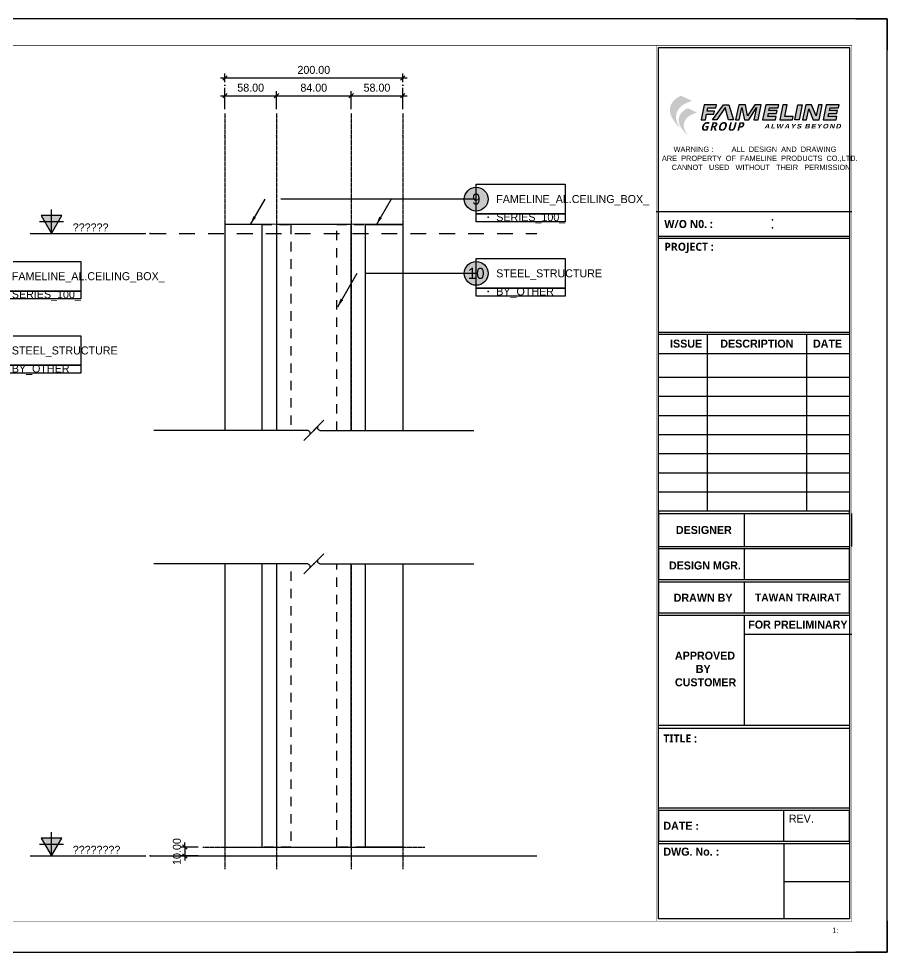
# Model space of a CAD drawing. Header units: millimetres. Extents: x -244126 to 368105, y -173968 to 259060.
# Drawn here: x 31246 to 32223, y 26966 to 28016 of the extents above; entities that cross this region are included whole.
import ezdxf
from ezdxf.enums import TextEntityAlignment as Align

# ---------------------------------------------------------------- set-up
doc = ezdxf.new("R2010")
doc.units = ezdxf.units.MM
doc.header["$MEASUREMENT"] = 0
for name, pattern in [('ACAD_ISO04W100', [30, 24, -3, 0, -3]), ('BORDER2', [22.225, 6.35, -3.175, 6.35, -3.175, 0, -3.175]), ('CENTER', [2, 1.25, -0.25, 0.25, -0.25]), ('HIDDEN', [9.525, 6.35, -3.175]), ('TA_HL_003.00000', [19.5, 10.65, -8.85]), ('TA_HL_005.00000', [32.5, 17.75, -14.75]), ('TA_HL_007.00000', [45.5, 24.85, -20.65])]:
    doc.linetypes.add(name, pattern=pattern)
for name, color, linetype in [('000 - D I M', 6, 'Continuous'), ('000 - GRID', 8, 'CENTER'), ('000 - H A T C H', 8, 'Continuous'), ('000 - H I D D E N', 7, 'Continuous'), ('000 - L I N E 0.1', 1, 'Continuous'), ('000 - SYMBOL CON', 1, 'Continuous'), ('000 - T E X T', 4, 'Continuous'), ('000 - TITLEBLOCK', 4, 'Continuous'), ('000 - WIPEOUT', 250, 'Continuous'), ('002 - STRUCTURAL STEEL', 4, 'Continuous')]:
    doc.layers.add(name, color=color, linetype=linetype)
doc.styles.add('BROWALLIA', font='BrowalliaUPC.ttf')
doc.styles.add('Cetury Gothic', font='GOTHIC.TTF')
doc.styles.add('CORDIA', font='cordia.shx')
doc.styles.add('MtXpl_Century_Gothic', font='GOTHICB.TTF')
doc.styles.add('TA', font='Cordia New.ttf', dxfattribs={"height": 4.5})
doc.dimstyles.new('DIM E-E', dxfattribs={"dimscale": 2, "dimtxt": 0.18, "dimasz": 0.1, "dimexe": 0.1, "dimexo": 0.1, "dimgap": 0.09, "dimtad": 1, "dimtoh": 1, "dimzin": 0, "dimdsep": 46, "dimtxsty": 'CORDIA', "dimblk": 'OBLIQUE', "dimcen": 0.1, "dimdle": 0.1, "dimclrd": 40, "dimclre": 140, "dimclrt": 3, "dimadec": 0, "dimazin": 0, "dimtfac": 1, "dimtix": 1, "dimtmove": 2, "dimatfit": 3, "dimfxl": 1, "dimtolj": 1, "dimtzin": 0, "dimarcsym": 0})

# ---------------------------------------------------------------- blocks, each defined once
blk = doc.blocks.new('A$Cfd196da9')
at = {"color": 0, "linetype": 'ByBlock', "const_width": 0.1}
blk.add_lwpolyline([(-143.5, -98), (96.5, -98), (96.5, 99), (-143.5, 99)], close=True, dxfattribs=at)
blk = doc.blocks.new('A$C5e861bfc')
h = blk.add_hatch(color=3)
h.dxf.hatch_style = 1
h.set_gradient(color1=(51, 51, 51), color2=(132, 132, 132), tint=1, name='INVHEMISPHERICAL')
edge = h.paths.add_edge_path()
edge.add_spline(control_points=[(5.54, -18.72), (5.44, -18.58), (5.23, -18.29), (4.89, -17.68), (4.56, -16.94), (4.44, -16.06), (4.56, -15.27), (4.88, -14.53), (5.5, -13.73), (6.6, -13.02), (7.54, -12.69), (8.06, -12.5)], knot_values=[0, 0, 0, 0, 3.999368, 8.221458, 16.423435, 22.935826, 28.683381, 35.030362, 41.70231, 52.106571, 65.045306, 65.045306, 65.045306, 65.045306], degree=3, periodic=0)
edge.add_line((8.06, -12.5), (5.6, -11.32))
edge.add_spline(control_points=[(5.6, -11.32), (5.32, -11.46), (4.73, -11.74), (3.98, -12.38), (3.4, -13.13), (3.1, -13.98), (3.08, -14.86), (3.32, -15.84), (3.79, -16.71), (4.37, -17.47), (4.91, -18.12), (5.32, -18.51), (5.54, -18.72)], knot_values=[0, 0, 0, 0, 7.114643, 15.455222, 22.761373, 29.246418, 36.248595, 42.954952, 52.716962, 59.173886, 65.493194, 72.469008, 72.469008, 72.469008, 72.469008], degree=3, periodic=0)
edge = h.paths.add_edge_path(flags=16)
edge.add_spline(control_points=[(6.49, -12.96), (6.44, -12.94), (6.24, -12.87), (5.74, -12.84), (4.99, -12.89), (4.16, -13.03), (3.69, -13.32), (3.49, -13.44)], knot_values=[0, 0, 0, 0, 1.056476, 5.025479, 11.599149, 18.811417, 24.352285, 24.352285, 24.352285, 24.352285], degree=3, periodic=0)
edge.add_spline(control_points=[(3.49, -13.44), (3.5, -13.41), (3.52, -13.37), (3.6, -13.21), (3.67, -13.09), (3.86, -12.81), (3.99, -12.66), (4.27, -12.37), (4.44, -12.22), (4.7, -12.02), (4.78, -11.96), (4.97, -11.84), (5.06, -11.79), (5.27, -11.67), (5.38, -11.62), (5.53, -11.54), (5.56, -11.53), (5.6, -11.51)], knot_values=[0.636744, 0.636744, 0.636744, 0.636744, 1.528083, 1.528083, 5.150301, 5.150301, 9.845601, 9.845601, 15.15015, 15.15015, 17.802424, 17.802424, 20.454698, 20.454698, 23.491903, 23.491903, 24.373762, 24.373762, 24.373762, 24.373762], degree=3, periodic=0)
edge.add_line((5.6, -11.51), (7.62, -12.48))
edge.add_spline(control_points=[(7.62, -12.48), (7.51, -12.52), (7.39, -12.56), (7.01, -12.71), (6.75, -12.82), (6.49, -12.96)], knot_values=[3.151221, 3.151221, 3.151221, 3.151221, 5.963358, 5.963358, 12.618488, 12.618488, 12.618488, 12.618488], degree=3, periodic=0)
h = blk.add_hatch(color=253)
h.dxf.hatch_style = 1
edge = h.paths.add_edge_path()
edge.add_spline(control_points=[(5.6, -11.51), (5.56, -11.53), (5.53, -11.54), (5.38, -11.62), (5.27, -11.67), (5.06, -11.79), (4.97, -11.84), (4.78, -11.96), (4.7, -12.02), (4.44, -12.22), (4.27, -12.37), (3.99, -12.66), (3.86, -12.81), (3.67, -13.09), (3.6, -13.21), (3.52, -13.37), (3.5, -13.41), (3.49, -13.44)], knot_values=[0.636744, 0.636744, 0.636744, 0.636744, 1.518603, 1.518603, 4.555808, 4.555808, 7.208082, 7.208082, 9.860357, 9.860357, 15.164905, 15.164905, 19.860205, 19.860205, 23.482423, 23.482423, 24.373762, 24.373762, 24.373762, 24.373762], degree=3, periodic=0)
edge.add_spline(control_points=[(3.49, -13.44), (3.69, -13.32), (4.16, -13.03), (4.99, -12.89), (5.74, -12.84), (6.24, -12.87), (6.44, -12.94), (6.49, -12.96)], knot_values=[0, 0, 0, 0, 5.540868, 12.753135, 19.326806, 23.295809, 24.352285, 24.352285, 24.352285, 24.352285], degree=3, periodic=0)
edge.add_spline(control_points=[(6.49, -12.96), (6.75, -12.82), (7.01, -12.71), (7.39, -12.56), (7.51, -12.52), (7.62, -12.48)], knot_values=[3.151221, 3.151221, 3.151221, 3.151221, 9.806351, 9.806351, 12.618488, 12.618488, 12.618488, 12.618488], degree=3, periodic=0)
edge.add_line((7.62, -12.48), (5.6, -11.51))
edge = h.paths.add_edge_path()
edge.add_spline(control_points=[(7.13, -14.3), (7.11, -14.31), (7.08, -14.32), (6.96, -14.38), (6.86, -14.43), (6.69, -14.52), (6.61, -14.57), (6.47, -14.67), (6.39, -14.72), (6.18, -14.88), (6.05, -15), (5.81, -15.25), (5.71, -15.37), (5.55, -15.59), (5.49, -15.7), (5.42, -15.83), (5.41, -15.86), (5.4, -15.88)], knot_values=[0.636744, 0.636744, 0.636744, 0.636744, 1.518603, 1.518603, 4.555808, 4.555808, 7.208082, 7.208082, 9.860357, 9.860357, 15.164905, 15.164905, 19.860205, 19.860205, 23.482423, 23.482423, 24.373762, 24.373762, 24.373762, 24.373762], degree=3, periodic=0)
edge.add_spline(control_points=[(5.4, -15.88), (5.44, -15.86), (5.49, -15.83), (5.54, -15.8)], knot_values=[0, 0, 0, 0, 1.522018, 1.522018, 1.522018, 1.522018], degree=3, periodic=0)
edge.add_spline(control_points=[(5.54, -15.8), (5.63, -15.75), (5.72, -15.7), (5.82, -15.65)], knot_values=[1.522018, 1.522018, 1.522018, 1.522018, 4.566053, 4.566053, 4.566053, 4.566053], degree=3, periodic=0)
edge.add_spline(control_points=[(5.82, -15.65), (5.85, -15.64), (5.95, -15.59), (6.05, -15.56), (6.12, -15.54)], knot_values=[4.566053, 4.566053, 4.566053, 4.566053, 5.540868, 7.610089, 7.610089, 7.610089, 7.610089], degree=3, periodic=0)
edge.add_spline(control_points=[(6.12, -15.54), (6.22, -15.51), (6.33, -15.49), (6.43, -15.47)], knot_values=[7.610089, 7.610089, 7.610089, 7.610089, 10.654125, 10.654125, 10.654125, 10.654125], degree=3, periodic=0)
edge.add_spline(control_points=[(6.43, -15.47), (6.51, -15.46), (6.67, -15.44), (6.83, -15.43), (6.91, -15.42)], knot_values=[10.654125, 10.654125, 10.654125, 10.654125, 12.753135, 15.220178, 15.220178, 15.220178, 15.220178], degree=3, periodic=0)
edge.add_spline(control_points=[(6.91, -15.42), (7.05, -15.41), (7.21, -15.4), (7.38, -15.41), (7.39, -15.41)], knot_values=[15.220178, 15.220178, 15.220178, 15.220178, 19.326806, 19.786231, 19.786231, 19.786231, 19.786231], degree=3, periodic=0)
edge.add_spline(control_points=[(7.39, -15.41), (7.47, -15.41), (7.55, -15.41), (7.63, -15.43)], knot_values=[19.786231, 19.786231, 19.786231, 19.786231, 22.069258, 22.069258, 22.069258, 22.069258], degree=3, periodic=0)
edge.add_spline(control_points=[(7.63, -15.43), (7.67, -15.43), (7.73, -15.44), (7.78, -15.46), (7.79, -15.46)], knot_values=[22.069258, 22.069258, 22.069258, 22.069258, 23.295809, 23.591276, 23.591276, 23.591276, 23.591276], degree=3, periodic=0)
edge.add_spline(control_points=[(7.79, -15.46), (7.81, -15.47), (7.84, -15.48), (7.86, -15.49)], knot_values=[23.591276, 23.591276, 23.591276, 23.591276, 24.352285, 24.352285, 24.352285, 24.352285], degree=3, periodic=0)
edge.add_spline(control_points=[(7.86, -15.49), (8.08, -15.38), (8.3, -15.29), (8.61, -15.16), (8.7, -15.13), (8.8, -15.1)], knot_values=[3.151221, 3.151221, 3.151221, 3.151221, 9.806351, 9.806351, 12.618488, 12.618488, 12.618488, 12.618488], degree=3, periodic=0)
edge.add_line((8.8, -15.1), (7.13, -14.3))
h = blk.add_hatch(color=3)
h.dxf.hatch_style = 1
h.set_gradient(color1=(51, 51, 51), color2=(132, 132, 132), tint=1, name='INVHEMISPHERICAL')
edge = h.paths.add_edge_path()
edge.add_spline(control_points=[(7.08, -20.22), (7, -20.11), (6.83, -19.87), (6.55, -19.37), (6.28, -18.76), (6.18, -18.04), (6.28, -17.39), (6.55, -16.78), (7.06, -16.12), (7.96, -15.54), (8.73, -15.27), (9.16, -15.11)], knot_values=[0, 0, 0, 0, 3.28902, 6.761203, 13.506384, 18.862075, 23.588778, 28.808439, 34.295348, 42.851654, 53.492273, 53.492273, 53.492273, 53.492273], degree=3, periodic=0)
edge.add_line((9.16, -15.11), (7.13, -14.14))
edge.add_spline(control_points=[(7.13, -14.14), (6.91, -14.25), (6.42, -14.49), (5.8, -15.01), (5.32, -15.63), (5.08, -16.33), (5.06, -17.05), (5.26, -17.86), (5.65, -18.57), (6.13, -19.2), (6.57, -19.74), (6.9, -20.06), (7.08, -20.22)], knot_values=[0, 0, 0, 0, 5.850974, 12.71014, 18.718608, 24.051811, 29.810295, 35.325501, 43.35363, 48.663707, 53.86061, 59.597414, 59.597414, 59.597414, 59.597414], degree=3, periodic=0)
edge = h.paths.add_edge_path(flags=16)
edge.add_spline(control_points=[(6.12, -15.54), (6.05, -15.56), (5.95, -15.59), (5.85, -15.64), (5.82, -15.65)], knot_values=[4.566053, 4.566053, 4.566053, 4.566053, 6.635274, 7.610089, 7.610089, 7.610089, 7.610089], degree=3, periodic=0)
edge.add_spline(control_points=[(5.82, -15.65), (5.72, -15.7), (5.63, -15.75), (5.54, -15.8)], knot_values=[1.522018, 1.522018, 1.522018, 1.522018, 4.566053, 4.566053, 4.566053, 4.566053], degree=3, periodic=0)
edge.add_spline(control_points=[(5.54, -15.8), (5.49, -15.83), (5.44, -15.86), (5.4, -15.88)], knot_values=[0, 0, 0, 0, 1.522018, 1.522018, 1.522018, 1.522018], degree=3, periodic=0)
edge.add_spline(control_points=[(5.4, -15.88), (5.41, -15.86), (5.42, -15.83), (5.49, -15.7), (5.55, -15.59), (5.71, -15.37), (5.81, -15.25), (6.05, -15), (6.18, -14.88), (6.39, -14.72), (6.47, -14.67), (6.61, -14.57), (6.69, -14.52), (6.86, -14.43), (6.96, -14.38), (7.08, -14.32), (7.11, -14.31), (7.13, -14.3)], knot_values=[0.636744, 0.636744, 0.636744, 0.636744, 1.528083, 1.528083, 5.150301, 5.150301, 9.845601, 9.845601, 15.15015, 15.15015, 17.802424, 17.802424, 20.454698, 20.454698, 23.491903, 23.491903, 24.373762, 24.373762, 24.373762, 24.373762], degree=3, periodic=0)
edge.add_line((7.13, -14.3), (8.8, -15.1))
edge.add_spline(control_points=[(8.8, -15.1), (8.7, -15.13), (8.61, -15.16), (8.3, -15.29), (8.08, -15.38), (7.86, -15.49)], knot_values=[3.151221, 3.151221, 3.151221, 3.151221, 5.963358, 5.963358, 12.618488, 12.618488, 12.618488, 12.618488], degree=3, periodic=0)
edge.add_spline(control_points=[(7.86, -15.49), (7.84, -15.48), (7.81, -15.47), (7.79, -15.46)], knot_values=[23.591276, 23.591276, 23.591276, 23.591276, 24.352285, 24.352285, 24.352285, 24.352285], degree=3, periodic=0)
edge.add_spline(control_points=[(7.79, -15.46), (7.78, -15.46), (7.73, -15.44), (7.67, -15.43), (7.63, -15.43)], knot_values=[22.069258, 22.069258, 22.069258, 22.069258, 22.364725, 23.591276, 23.591276, 23.591276, 23.591276], degree=3, periodic=0)
edge.add_spline(control_points=[(7.63, -15.43), (7.55, -15.41), (7.47, -15.41), (7.39, -15.41)], knot_values=[19.786231, 19.786231, 19.786231, 19.786231, 22.069258, 22.069258, 22.069258, 22.069258], degree=3, periodic=0)
edge.add_spline(control_points=[(7.39, -15.41), (7.38, -15.41), (7.21, -15.4), (7.05, -15.41), (6.91, -15.42)], knot_values=[15.220178, 15.220178, 15.220178, 15.220178, 15.679604, 19.786231, 19.786231, 19.786231, 19.786231], degree=3, periodic=0)
edge.add_spline(control_points=[(6.91, -15.42), (6.83, -15.43), (6.67, -15.44), (6.51, -15.46), (6.43, -15.47)], knot_values=[10.654125, 10.654125, 10.654125, 10.654125, 13.121167, 15.220178, 15.220178, 15.220178, 15.220178], degree=3, periodic=0)
edge.add_spline(control_points=[(6.43, -15.47), (6.33, -15.49), (6.22, -15.51), (6.12, -15.54)], knot_values=[7.610089, 7.610089, 7.610089, 7.610089, 10.654125, 10.654125, 10.654125, 10.654125], degree=3, periodic=0)
h = blk.add_hatch(color=3)
h.dxf.hatch_style = 1
h.paths.add_polyline_path([(10.09, -16.74), (11.08, -16.74), (11.34, -15.48), (12.98, -15.48), (13.13, -14.78), (11.49, -14.78), (11.64, -14.07), (13.4, -14.07), (13.56, -13.35), (10.81, -13.35)])
h.paths.add_polyline_path([(12.64, -16.74), (13.64, -16.74), (15.55, -14), (16.27, -16.74), (17.37, -16.74), (16.33, -13.35), (15.17, -13.35)])
h.paths.add_polyline_path([(19.3, -13.97), (19.86, -16.74), (20.86, -16.74), (22.59, -13.98), (22, -16.74), (22.91, -16.74), (23.63, -13.35), (22.16, -13.35), (20.58, -15.88), (20.1, -13.35), (18.59, -13.35), (17.87, -16.74), (18.71, -16.74)])
h.paths.add_polyline_path([(23.95, -16.74), (26.88, -16.74), (27.03, -16.02), (25.1, -16.02), (25.24, -15.36), (27.06, -15.36), (27.2, -14.69), (25.38, -14.69), (25.51, -14.07), (27.45, -14.07), (27.6, -13.35), (24.67, -13.35)])
h.paths.add_polyline_path([(27.79, -16.74), (30.67, -16.74), (30.82, -16.02), (28.91, -16.02), (29.48, -13.35), (28.51, -13.35)])
h.paths.add_polyline_path([(31.18, -16.74), (32.14, -16.74), (32.86, -13.35), (31.9, -13.35)])
h.paths.add_polyline_path([(32.92, -16.74), (33.8, -16.74), (34.32, -14.3), (35.35, -16.74), (36.65, -16.74), (37.37, -13.35), (36.5, -13.35), (35.98, -15.83), (34.93, -13.35), (33.64, -13.35)])
h.paths.add_polyline_path([(37.55, -16.74), (40.48, -16.74), (40.63, -16.02), (38.7, -16.02), (38.84, -15.36), (40.66, -15.36), (40.8, -14.69), (38.98, -14.69), (39.11, -14.07), (41.05, -14.07), (41.2, -13.35), (38.27, -13.35)])
at = {"color": 3, "linetype": 'Continuous'}
for p, q in [((0, -37.38), (44, -37.38)), ((11.47, -65.02), (11.47, -104.74)), ((33.82, -65.02), (33.82, -104.74)), ((0.5, -69.32), (43.5, -69.32)), ((0.5, -105.27), (0.5, -112.72)), ((19.76, -105.27), (19.76, -112.72)), ((44, -112.72), (44, -105.27)), ((0.5, -112.72), (43.5, -112.72)), ((19.76, -113.26), (19.76, -120.17)), ((19.76, -120.71), (19.76, -127.62)), ((19.76, -128.16), (19.76, -153.01)), ((19.76, -132.46), (44, -132.46)), ((28.7, -179.01), (28.7, -172.1)), ((28.7, -179.54), (28.7, -196.46)), ((28.7, -188.07), (43.5, -188.07))]:
    blk.add_line(p, q, dxfattribs=at)
at = {"color": 8, "linetype": 'Continuous'}
for p, q in [((0.5, -74.63), (43.5, -74.63)), ((0.5, -78.93), (43.5, -78.93)), ((0.5, -83.23), (43.5, -83.23)), ((0.5, -87.53), (43.5, -87.53)), ((0.5, -91.83), (43.5, -91.83)), ((0.5, -96.14), (43.5, -96.14)), ((0.5, -100.44), (43.5, -100.44))]:
    blk.add_line(p, q, dxfattribs=at)
at = {"color": 3}
for points in [[(13.56, -13.35), (10.81, -13.35), (10.09, -16.74), (11.08, -16.74), (11.34, -15.48), (12.98, -15.48), (13.13, -14.78), (11.49, -14.78), (11.64, -14.07), (13.4, -14.07), (13.56, -13.35)], [(12.64, -16.74), (15.17, -13.35), (16.33, -13.35), (17.37, -16.74), (16.27, -16.74), (15.55, -14), (13.64, -16.74), (12.64, -16.74)], [(17.87, -16.74), (18.71, -16.74), (19.3, -13.97), (19.86, -16.74), (20.86, -16.74), (22.59, -13.98), (22, -16.74), (22.91, -16.74), (23.63, -13.35), (22.16, -13.35), (20.58, -15.88), (20.1, -13.35), (18.59, -13.35), (17.87, -16.74)], [(29.48, -13.35), (28.51, -13.35), (27.79, -16.74), (30.67, -16.74), (30.82, -16.02), (28.91, -16.02), (29.48, -13.35)], [(31.9, -13.35), (32.86, -13.35), (32.14, -16.74), (31.18, -16.74), (31.9, -13.35)], [(32.92, -16.74), (33.8, -16.74), (34.32, -14.3), (35.35, -16.74), (36.65, -16.74), (37.37, -13.35), (36.5, -13.35), (35.98, -15.83), (34.93, -13.35), (33.64, -13.35), (32.92, -16.74)]]:
    blk.add_lwpolyline(points, dxfattribs=at)
for points in [[(25.51, -14.07), (27.45, -14.07), (27.6, -13.35), (24.67, -13.35), (23.95, -16.74), (26.88, -16.74), (27.03, -16.02), (25.1, -16.02), (25.24, -15.36), (27.06, -15.36), (27.2, -14.69), (25.38, -14.69)], [(39.11, -14.07), (41.05, -14.07), (41.2, -13.35), (38.27, -13.35), (37.55, -16.74), (40.48, -16.74), (40.63, -16.02), (38.7, -16.02), (38.84, -15.36), (40.66, -15.36), (40.8, -14.69), (38.98, -14.69)]]:
    blk.add_lwpolyline(points, close=True, dxfattribs=at)
at = {"color": 3, "linetype": 'Continuous'}
for points in [[(0.5, -42.94), (43.5, -42.94), (43.5, -43.48), (0.5, -43.48)], [(0.5, -64.48), (43.5, -64.48), (43.5, -65.02), (0.5, -65.02)], [(0.5, -105.27), (43.5, -105.27), (43.5, -104.74), (0.5, -104.74)], [(0.5, -120.17), (43.5, -120.17), (43.5, -113.26), (0.5, -113.26)], [(0.5, -127.62), (43.5, -127.62), (43.5, -120.71), (0.5, -120.71)], [(0.5, -128.16), (43.5, -128.16), (43.5, -153.01), (0.5, -153.01)], [(0.5, -153.55), (43.5, -153.55), (43.5, -171.56), (0.5, -171.56)], [(0.5, -179.01), (43.5, -179.01), (43.5, -172.1), (0.5, -172.1)], [(0.5, -179.54), (43.5, -179.54), (43.5, -196.5), (0.5, -196.5)]]:
    blk.add_lwpolyline(points, close=True, dxfattribs=at)
at = {"layer": '000 - T E X T', "color": 3, "const_width": 0.1}
blk.add_lwpolyline([(0, -197), (44, -197), (44, 0), (0, 0)], close=True, dxfattribs=at)
at = {"color": 4, "style": 'Cetury Gothic'}
for s, p in [(' WARNING :         ALL  DESIGN  AND  DRAWING', (3.45, -23.97)), ('ARE  PROPERTY  OF  FAMELINE  PRODUCTS  CO.,LTD.', (1.3, -26.01)), (' CANNOT   USED   WITHOUT   THEIR   PERMISSION', (3.03, -28.04))]:
    blk.add_text(s, height=1.2, dxfattribs=at).set_placement(p)
at = {"color": 4, "linetype": 'BORDER2', "style": 'MtXpl_Century_Gothic'}
blk.add_text('TAWAN TRAIRAT', height=1.7201, dxfattribs=at).set_placement((31.88, -124.17), align=Align.MIDDLE_CENTER)
at = {"color": 2, "attachment_point": 1, "style": 'Cetury Gothic'}
for s, width, insert, char_height in [('{\\f@Meiryo UI|b1|i1|c0|p34;\\T1.1;GROUP}', 12.1049, (9.96, -17.28), 1.9183), ('{\\fArial Black|b0|i1|c0|p34;\\T1.2;ALWAYS BEYOND}', 19.6239, (24.32, -17.67), 1.0231)]:
    blk.add_mtext_dynamic_manual_height_columns(s, width=width, gutter_width=3.2, heights=[0], dxfattribs=dict(at, insert=insert, char_height=char_height))
at = {"color": 4, "char_height": 1.8, "style": 'Cetury Gothic'}
for s, insert, attachment_point in [('{\\f@Malgun Gothic|b1|i0|c0|p34;W/O N0. :}', (1.84, -39.29), 1), ('{\\f@Malgun Gothic|b1|i0|c0|p34;PROJECT :}', (1.84, -44.4), 1), ('{\\fCentury Gothic|b1|i0|c0|p34;ISSUE}', (6.74, -66.19), 2), ('{\\fCentury Gothic|b1|i0|c0|p34;DESCRIPTION}', (22.65, -66.19), 2), ('{\\fCentury Gothic|b1|i0|c0|p34;DATE}', (38.55, -66.19), 2), ('{\\fCentury Gothic|b1|i0|c0|p34;DESIGNER}', (4.44, -108.1), 1), ('{\\fCentury Gothic|b1|i0|c0|p34;DESIGN MGR.}', (2.88, -116.09), 1), ('{\\fCentury Gothic|b1|i0|c0|p34;DRAWN BY}', (3.94, -123.34), 1), ('{\\fCentury Gothic|b1|i0|c0|p34;FOR PRELIMINARY}', (31.88, -129.38), 2), ('{\\fCentury Gothic|b1|i0|c0|p34;APPROVED\\P       BY\\PCUSTOMER}', (4.23, -136.36), 1), ('{\\f@Malgun Gothic|b1|i0|c0|p34;TITLE :}', (1.62, -155), 1), ('REV.', (29.85, -173.02), 1), ('{\\fCentury Gothic|b1|i0|c0|p34;DATE :}', (1.62, -174.64), 1), ('{\\fCentury Gothic|b1|i0|c0|p34;DWG. No. :}', (1.62, -180.46), 1)]:
    blk.add_mtext(s, dxfattribs=dict(at, insert=insert, attachment_point=attachment_point))
blk = doc.blocks.new('*U1678')
for p in [(1355.8, 823.8), (1355.8, 814.6)]:
    blk.add_point(p)
at = {"layer": '000 - L I N E 0.1', "color": 21, "linetype": 'Continuous'}
for points in [[(1449.4, 1050), (1485, 1050), (1485, 1014.4)], [(1485, 35.6), (1485, 0), (1449.4, 0)]]:
    blk.add_lwpolyline(points, dxfattribs=at)
at = {"layer": '000 - T E X T', "color": 3, "const_width": 0.5}
blk.add_lwpolyline([(1445, 35), (1225, 35), (1225, 1020), (1445, 1020)], close=True, dxfattribs=at)
at = {"layer": '000 - T E X T', "color": 3}
blk.add_lwpolyline([(1442.5, 37.5), (1227.5, 37.5), (1227.5, 1017.5), (1442.5, 1017.5)], close=True, dxfattribs=at)
at = {"layer": '000 - TITLEBLOCK', "color": 250}
blk.add_lwpolyline([(0, 0), (1485, 0), (1485, 1050), (0, 1050)], close=True, dxfattribs=at)
at = {"xscale": 5, "yscale": 5, "zscale": 5}
blk.add_blockref('A$C5e861bfc', (1225, 1020), dxfattribs=at)
at = {"layer": '000 - T E X T', "color": 3, "xscale": 5, "yscale": 5, "zscale": 5}
blk.add_blockref('A$Cfd196da9', (742.5, 525), dxfattribs=at)
at = {"color": 4, "style": 'Cetury Gothic'}
blk.add_text(' 1:', height=6.25, dxfattribs=at).set_placement((1421, 21.6))
at = {"color": 4, "style": 'TA'}
blk.add_attdef('PAPER_SIZE', text='', height=6.25, dxfattribs=at).set_placement((1421.5, 24.9), align=Align.MIDDLE_RIGHT)
blk.add_attdef('SCALE_SIZE', text='', height=6.25, dxfattribs=at).set_placement((1433.8, 25.1), align=Align.MIDDLE_LEFT)
at = {"layer": '000 - T E X T', "color": 250, "style": 'TA'}
for tag, height, p in [('SUPERLINK', 5, (43.2, 1039.4)), ('NAMEFILE', 5, (43.2, 1029.4)), ('SC', 100, (8.4, 938))]:
    blk.add_attdef(tag, text='', height=height, dxfattribs=at).set_placement(p, align=Align.MIDDLE_LEFT)
at = {"layer": '000 - T E X T', "color": 4, "style": 'TA'}
for tag, height, p in [('PRELIM_NAME_JOB_1', 5, (1311.7, 825.5)), ('PRELIM_NAME_JOB_2', 5, (1311.7, 814.6)), ('PRELIM_NAME_PROJECT_1', 7.5, (1237, 773.3)), ('PRELIM_NAME_PROJECT_2', 7.5, (1237, 754.8)), ('PRELIM_NAME_PROJECT_3', 7.5, (1237, 736.3)), ('PRELIM_NAME_TITLE_3', 6, (1238.8, 185)), ('DRAWING_NO1', 6, (1236.5, 82.3)), ('DRAWING_NO2', 6, (1236.5, 62.3)), ('PRELIM_NAME_TITLE_1', 1.2, (247.8, 43.7)), ('PRELIM_NAME_TITLE_2', 1.2, (247.8, 40.3))]:
    blk.add_attdef(tag, text='', height=height, dxfattribs=at).set_placement(p, align=Align.MIDDLE_LEFT)
at = {"layer": '000 - T E X T', "color": 4, "style": 'Cetury Gothic'}
for tag, p in [('SHEET_NO.', (1403.9, 85)), ('TOTAL_SHEET_NO.', (1402.4, 44.1))]:
    blk.add_attdef(tag, text='', height=9, dxfattribs=at).set_placement(p, align=Align.CENTER)
at = {"layer": '000 - T E X T', "color": 4, "style": 'TA'}
blk.add_attdef('NAME_REMARK', (138.2, 43.3), '', height=10, dxfattribs=at)
blk = doc.blocks.new('*U3471')
at = {"color": 3}
blk.add_point((0, -800), dxfattribs=at)
at = {"layer": '000 - GRID', "color": 0, "linetype": 'ByBlock'}
blk.add_line((0, 25), (0, -825), dxfattribs=at)
at = {"layer": '000 - GRID', "color": 0}
blk.add_point((0, 0), dxfattribs=at)
at = {"style": 'TA', "flags": 1}
blk.add_attdef('LOCATION', (6, 6), '', height=4.5, dxfattribs=at)
blk = doc.blocks.new('_Oblique')
at = {"color": 0, "linetype": 'ByBlock', "lineweight": -2}
blk.add_line((-0.5, -0.5), (0.5, 0.5), dxfattribs=at)
blk = doc.blocks.new('*D3481')
at = {"color": 140, "linetype": 'ACAD_ISO04W100', "lineweight": -2, "transparency": 16777216}
for p, q in [((31478.4, 27914.3), (31478.4, 27934.3)), ((31536.4, 27914.3), (31536.4, 27934.3))]:
    blk.add_line(p, q, dxfattribs=at)
at = {"color": 40, "lineweight": -2, "transparency": 16777216}
blk.add_line((31473.4, 27929.3), (31541.4, 27929.3), dxfattribs=at)
at = {"layer": 'Defpoints', "color": 0, "transparency": 16777216}
for p in [(31536.4, 27929.3), (31478.4, 27909.3), (31536.4, 27909.3)]:
    blk.add_point(p, dxfattribs=at)
at = {"color": 40, "lineweight": -2, "transparency": 16777216, "xscale": 5, "yscale": 5, "zscale": 5, "rotation": 180}
blk.add_blockref('_Oblique', (31478.4, 27929.3), dxfattribs=at)
at = {"color": 40, "lineweight": -2, "transparency": 16777216, "xscale": 5, "yscale": 5, "zscale": 5}
blk.add_blockref('_Oblique', (31536.4, 27929.3), dxfattribs=at)
at = {"color": 3, "transparency": 16777216, "insert": (31507.4, 27938.3), "char_height": 9, "attachment_point": 5, "style": 'CORDIA'}
blk.add_mtext('\\A1;58.00', dxfattribs=at)
blk = doc.blocks.new('*D3482')
at = {"color": 140, "linetype": 'ACAD_ISO04W100', "lineweight": -2, "transparency": 16777216}
for p, q in [((31536.4, 27914.3), (31536.4, 27934.3)), ((31620.4, 27914.3), (31620.4, 27934.3))]:
    blk.add_line(p, q, dxfattribs=at)
at = {"color": 40, "lineweight": -2, "transparency": 16777216}
blk.add_line((31531.4, 27929.3), (31625.4, 27929.3), dxfattribs=at)
at = {"layer": 'Defpoints', "color": 0, "transparency": 16777216}
for p in [(31620.4, 27929.3), (31536.4, 27909.3), (31620.4, 27909.3)]:
    blk.add_point(p, dxfattribs=at)
at = {"color": 40, "lineweight": -2, "transparency": 16777216, "xscale": 5, "yscale": 5, "zscale": 5, "rotation": 180}
blk.add_blockref('_Oblique', (31536.4, 27929.3), dxfattribs=at)
at = {"color": 40, "lineweight": -2, "transparency": 16777216, "xscale": 5, "yscale": 5, "zscale": 5}
blk.add_blockref('_Oblique', (31620.4, 27929.3), dxfattribs=at)
at = {"color": 3, "transparency": 16777216, "insert": (31578.4, 27938.3), "char_height": 9, "attachment_point": 5, "style": 'CORDIA'}
blk.add_mtext('\\A1;84.00', dxfattribs=at)
blk = doc.blocks.new('*D3483')
at = {"color": 140, "linetype": 'ACAD_ISO04W100', "lineweight": -2, "transparency": 16777216}
for p, q in [((31620.4, 27914.3), (31620.4, 27934.3)), ((31678.4, 27914.3), (31678.4, 27934.3))]:
    blk.add_line(p, q, dxfattribs=at)
at = {"color": 40, "lineweight": -2, "transparency": 16777216}
blk.add_line((31615.4, 27929.3), (31683.4, 27929.3), dxfattribs=at)
at = {"layer": 'Defpoints', "color": 0, "transparency": 16777216}
for p in [(31678.4, 27929.3), (31620.4, 27909.3), (31678.4, 27909.3)]:
    blk.add_point(p, dxfattribs=at)
at = {"color": 40, "lineweight": -2, "transparency": 16777216, "xscale": 5, "yscale": 5, "zscale": 5, "rotation": 180}
blk.add_blockref('_Oblique', (31620.4, 27929.3), dxfattribs=at)
at = {"color": 40, "lineweight": -2, "transparency": 16777216, "xscale": 5, "yscale": 5, "zscale": 5}
blk.add_blockref('_Oblique', (31678.4, 27929.3), dxfattribs=at)
at = {"color": 3, "transparency": 16777216, "insert": (31649.4, 27938.3), "char_height": 9, "attachment_point": 5, "style": 'CORDIA'}
blk.add_mtext('\\A1;58.00', dxfattribs=at)
blk = doc.blocks.new('*D3484')
at = {"color": 140, "linetype": 'ACAD_ISO04W100', "lineweight": -2, "transparency": 16777216}
for p, q in [((31478.4, 27914.3), (31478.4, 27954.3)), ((31678.4, 27914.3), (31678.4, 27954.3))]:
    blk.add_line(p, q, dxfattribs=at)
at = {"color": 40, "lineweight": -2, "transparency": 16777216}
blk.add_line((31473.4, 27949.3), (31683.4, 27949.3), dxfattribs=at)
at = {"layer": 'Defpoints', "color": 0, "transparency": 16777216}
for p in [(31678.4, 27949.3), (31478.4, 27909.3), (31678.4, 27909.3)]:
    blk.add_point(p, dxfattribs=at)
at = {"color": 40, "lineweight": -2, "transparency": 16777216, "xscale": 5, "yscale": 5, "zscale": 5, "rotation": 180}
blk.add_blockref('_Oblique', (31478.4, 27949.3), dxfattribs=at)
at = {"color": 40, "lineweight": -2, "transparency": 16777216, "xscale": 5, "yscale": 5, "zscale": 5}
blk.add_blockref('_Oblique', (31678.4, 27949.3), dxfattribs=at)
at = {"color": 3, "transparency": 16777216, "insert": (31578.4, 27958.3), "char_height": 9, "attachment_point": 5, "style": 'CORDIA'}
blk.add_mtext('\\A1;200.00', dxfattribs=at)
blk = doc.blocks.new('*U3485')
at = {"color": 0}
blk.add_wipeout([(-16, 700), (16, 700), (16, 0), (-16, 0)], dxfattribs=at).dxf.layer = '000 - WIPEOUT'
at = {"layer": '002 - STRUCTURAL STEEL', "color": 0, "linetype": 'ByBlock'}
blk.add_lwpolyline([(-16, 700), (16, 700), (16, 0), (-16, 0)], close=True, dxfattribs=at)
blk = doc.blocks.new('*U3486')
at = {"color": 0}
blk.add_wipeout([(-16, 700), (16, 700), (16, 0), (-16, 0)], dxfattribs=at).dxf.layer = '000 - WIPEOUT'
at = {"layer": '002 - STRUCTURAL STEEL', "color": 0, "linetype": 'ByBlock'}
blk.add_lwpolyline([(-16, 700), (16, 700), (16, 0), (-16, 0)], close=True, dxfattribs=at)
blk = doc.blocks.new('*U3487')
at = {"color": 3}
blk.add_wipeout([(1.38, 0), (1.18, 0.07), (1.03, 0.21), (0.92, 0.38), (0.87, 0.58), (0.89, 0.79), (0.97, 0.97), (-0.97, -0.97), (-0.89, -0.78), (-0.87, -0.58), (-0.91, -0.38), (-1.02, -0.2), (-1.18, -0.07), (-1.37, 0), (-36, -0.01), (-36, 14.99), (36, 15), (36, 0)], dxfattribs=at).dxf.layer = '000 - WIPEOUT'
at = {"color": 250}
blk.add_lwpolyline([(36, 0), (36, 0)], dxfattribs=at)
at = {"color": 3}
blk.add_point((0, 0), dxfattribs=at)
at = {"layer": '000 - SYMBOL CON', "color": 0, "extrusion": (0, 0, -1)}
blk.add_line((2.27, 2.27), (-2.27, -2.27), dxfattribs=at)
at = {"layer": '000 - SYMBOL CON', "color": 0}
for p, q in [((-1.37, 0), (-36, -0.01)), ((1.38, 0), (36, 0))]:
    blk.add_line(p, q, dxfattribs=at)
at = {"layer": '000 - SYMBOL CON', "color": 0, "extrusion": (0, 0, -1)}
for centre, radius, start, end in [((-1.51, 0.62), 0.638, 281.9206, 33.32), ((1.5, -0.62), 0.634, 101.7272, 213.2728)]:
    blk.add_arc(centre, radius, start, end, dxfattribs=at)
blk = doc.blocks.new('*U3488')
at = {"color": 3}
blk.add_wipeout([(1.38, 0), (1.18, 0.07), (1.03, 0.21), (0.92, 0.38), (0.87, 0.58), (0.89, 0.79), (0.97, 0.97), (-0.97, -0.97), (-0.89, -0.78), (-0.87, -0.58), (-0.91, -0.38), (-1.02, -0.2), (-1.18, -0.07), (-1.37, 0), (-36, -0.01), (-36, 14.99), (36, 15), (36, 0)], dxfattribs=at).dxf.layer = '000 - WIPEOUT'
at = {"color": 250}
blk.add_lwpolyline([(36, 0), (36, 0)], dxfattribs=at)
at = {"color": 3}
blk.add_point((0, 0), dxfattribs=at)
at = {"layer": '000 - SYMBOL CON', "color": 0, "extrusion": (0, 0, -1)}
blk.add_line((2.27, 2.27), (-2.27, -2.27), dxfattribs=at)
at = {"layer": '000 - SYMBOL CON', "color": 0}
for p, q in [((-1.37, 0), (-36, -0.01)), ((1.38, 0), (36, 0))]:
    blk.add_line(p, q, dxfattribs=at)
at = {"layer": '000 - SYMBOL CON', "color": 0, "extrusion": (0, 0, -1)}
for centre, radius, start, end in [((-1.51, 0.62), 0.638, 281.9206, 33.32), ((1.5, -0.62), 0.634, 101.7272, 213.2728)]:
    blk.add_arc(centre, radius, start, end, dxfattribs=at)
blk = doc.blocks.new('*U3489')
at = {"layer": '000 - H A T C H'}
h = blk.add_hatch(color=250, dxfattribs=at)
h.dxf.hatch_style = 1
h.paths.add_polyline_path([(2.32, 4.02), (-2.32, 4.02), (-2.32, 4.02), (0, 0), (2.32, 4.02)])
at = {"color": 8}
blk.add_lwpolyline([(-4.79, 0), (15.21, 0), (20.21, 0), (21.21, 0)], dxfattribs=at)
blk.add_point((22.21, 0))
at = {"layer": '000 - SYMBOL CON', "color": 2}
blk.add_lwpolyline([(0, 0), (2.32, 4.02), (-2.32, 4.02)], close=True, dxfattribs=at)
at = {"layer": 'Defpoints', "color": 250}
for p, q in [((0, 0), (0, 5.37)), ((-2.68, 2.68), (2.68, 2.68))]:
    blk.add_line(p, q, dxfattribs=at)
at = {"layer": '000 - T E X T', "style": 'TA'}
for tag, p in [('NAME4', (4.77, 11.48)), ('NAME3', (4.77, 7.48)), ('NAME2', (4.77, 3.98)), ('NAME1', (4.77, 0.48))]:
    blk.add_attdef(tag, p, '', height=1.8, dxfattribs=at)
at = {"layer": '000 - T E X T', "style": 'BROWALLIA'}
blk.add_attdef('NO.', text='', height=2.5, dxfattribs=at).set_placement((-0.03, 2.73), align=Align.MIDDLE_CENTER)
blk = doc.blocks.new('000 - ARROW FOR SYMBOL')
at = {"layer": '000 - SYMBOL CON', "color": 0, "linetype": 'HIDDEN'}
blk.add_solid([(1.29, 1.57), (0, 0), (0.71, 1.9)], dxfattribs=at)
blk = doc.blocks.new('*U3490')
h = blk.add_hatch(color=250)
h.dxf.hatch_style = 1
edge = h.paths.add_edge_path()
edge.add_arc((0, 0), 2.68, 0, 360)
blk.add_point((2.68, -4.05))
at = {"layer": '000 - SYMBOL CON', "color": 0, "linetype": 'ByBlock'}
for points in [[(-19.14, 0), (-47.52, 0), (-50.84, -5.74)], [(0, 0), (-19.14, 0), (-22.52, -5.85)]]:
    blk.add_lwpolyline(points, dxfattribs=at)
at = {"layer": '000 - SYMBOL CON', "color": 2}
blk.add_circle((0, 0), 2.68, dxfattribs=at)
at = {"layer": 'Defpoints', "color": 250}
blk.add_line((0, -2.68), (0, 2.68), dxfattribs=at)
for points in [[(0, 3.33), (20, 3.33), (20, -3.33), (0, -3.33)], [(0, -3.33), (20, -3.33), (20, -5.11), (0, -5.11)]]:
    blk.add_lwpolyline(points, close=True, dxfattribs=at)
at = {"layer": '000 - SYMBOL CON', "color": 0}
for p in [(-50.84, -5.74), (-22.52, -5.85)]:
    blk.add_blockref('000 - ARROW FOR SYMBOL', p, dxfattribs=at)
at = {"layer": '000 - T E X T', "style": 'BROWALLIA'}
blk.add_attdef('NO.CODE', text='', height=2.5, dxfattribs=at).set_placement((0, 0), align=Align.MIDDLE_CENTER)
at = {"layer": '000 - T E X T', "style": 'TA'}
for tag, p in [('NAME1', (4.5, -0.89)), ('NAME2', (4.5, -4.96))]:
    blk.add_attdef(tag, p, '', height=1.8, dxfattribs=at)
blk = doc.blocks.new('*U3491')
h = blk.add_hatch(color=250)
h.dxf.hatch_style = 1
edge = h.paths.add_edge_path()
edge.add_arc((0, 0), 2.68, 0, 360)
blk.add_point((2.68, -4.05))
at = {"layer": '000 - SYMBOL CON', "color": 0, "linetype": 'ByBlock'}
for points in [[(0, 0), (-26.84, 0), (-31.24, -7.62)], [(-26.84, 0), (-26.84, 0), (-31.24, -7.62)]]:
    blk.add_lwpolyline(points, dxfattribs=at)
at = {"layer": '000 - SYMBOL CON', "color": 2}
blk.add_circle((0, 0), 2.68, dxfattribs=at)
at = {"layer": 'Defpoints', "color": 250}
blk.add_line((0, -2.68), (0, 2.68), dxfattribs=at)
for points in [[(0, 3.33), (20, 3.33), (20, -3.33), (0, -3.33)], [(0, -3.33), (20, -3.33), (20, -5.11), (0, -5.11)]]:
    blk.add_lwpolyline(points, close=True, dxfattribs=at)
at = {"layer": '000 - SYMBOL CON', "color": 0}
blk.add_blockref('000 - ARROW FOR SYMBOL', (-31.24, -7.62), dxfattribs=at)
blk.add_blockref('000 - ARROW FOR SYMBOL', (-31.24, -7.62), dxfattribs=at)
at = {"layer": '000 - T E X T', "style": 'BROWALLIA'}
blk.add_attdef('NO.CODE', text='', height=2.5, dxfattribs=at).set_placement((0, 0), align=Align.MIDDLE_CENTER)
at = {"layer": '000 - T E X T', "style": 'TA'}
for tag, p in [('NAME1', (4.5, -0.89)), ('NAME2', (4.5, -4.96))]:
    blk.add_attdef(tag, p, '', height=1.8, dxfattribs=at)
blk = doc.blocks.new('*U1538')
at = {"color": 3}
blk.add_point((0, -200), dxfattribs=at)
at = {"layer": '000 - GRID', "color": 0, "linetype": 'ByBlock'}
blk.add_line((0, 25), (0, -225), dxfattribs=at)
at = {"layer": '000 - GRID', "color": 0}
blk.add_point((0, 0), dxfattribs=at)
at = {"style": 'TA', "flags": 1}
blk.add_attdef('LOCATION', (6, 6), '', height=4.5, dxfattribs=at)
blk = doc.blocks.new('*D3492')
at = {"layer": '000 - D I M', "color": 140, "linetype": 'ACAD_ISO04W100', "lineweight": -2, "transparency": 16777216}
for p, q in [((31448.4, 27084.3), (31428.4, 27084.3)), ((31448.4, 27074.3), (31428.4, 27074.3))]:
    blk.add_line(p, q, dxfattribs=at)
at = {"layer": '000 - D I M', "color": 40, "lineweight": -2, "transparency": 16777216}
for p, q in [((31433.4, 27084.3), (31433.4, 27089.3)), ((31433.4, 27084.3), (31433.4, 27074.3)), ((31433.4, 27074.3), (31433.4, 27069.3))]:
    blk.add_line(p, q, dxfattribs=at)
at = {"layer": 'Defpoints', "color": 0, "transparency": 16777216}
for p in [(31453.4, 27084.3), (31433.4, 27074.3), (31453.4, 27074.3)]:
    blk.add_point(p, dxfattribs=at)
at = {"layer": '000 - D I M', "color": 40, "lineweight": -2, "transparency": 16777216, "xscale": 5, "yscale": 5, "zscale": 5}
for p, rotation in [((31433.4, 27084.3), 270), ((31433.4, 27074.3), 90)]:
    blk.add_blockref('_Oblique', p, dxfattribs=dict(at, rotation=rotation))
at = {"layer": '000 - D I M', "color": 3, "transparency": 16777216, "insert": (31424.4, 27079.3), "char_height": 9, "attachment_point": 5, "rotation": 90, "style": 'CORDIA'}
blk.add_mtext('\\A1;10.00', dxfattribs=at)
blk = doc.blocks.new('*U3494')
h = blk.add_hatch(color=250)
h.dxf.hatch_style = 1
edge = h.paths.add_edge_path()
edge.add_arc((0, 0), 2.68, 0, 360)
blk.add_point((2.68, -4.05))
at = {"layer": '000 - SYMBOL CON', "color": 0, "linetype": 'ByBlock'}
for points in [[(0, 0), (-10, 0), (-12.5, -4.33)], [(-10, 0), (-10, 0), (-12.5, -4.33)]]:
    blk.add_lwpolyline(points, dxfattribs=at)
at = {"layer": '000 - SYMBOL CON', "color": 2}
blk.add_circle((0, 0), 2.68, dxfattribs=at)
at = {"layer": 'Defpoints', "color": 250}
blk.add_line((0, -2.68), (0, 2.68), dxfattribs=at)
for points in [[(0, 3.33), (20, 3.33), (20, -3.33), (0, -3.33)], [(0, -3.33), (20, -3.33), (20, -5.11), (0, -5.11)]]:
    blk.add_lwpolyline(points, close=True, dxfattribs=at)
at = {"layer": '000 - SYMBOL CON', "color": 0}
blk.add_blockref('000 - ARROW FOR SYMBOL', (-12.5, -4.33), dxfattribs=at)
blk.add_blockref('000 - ARROW FOR SYMBOL', (-12.5, -4.33), dxfattribs=at)
at = {"layer": '000 - T E X T', "style": 'BROWALLIA'}
blk.add_attdef('NO.CODE', text='', height=2.5, dxfattribs=at).set_placement((0, 0), align=Align.MIDDLE_CENTER)
at = {"layer": '000 - T E X T', "style": 'TA'}
for tag, p in [('NAME1', (4.5, -0.89)), ('NAME2', (4.5, -4.96))]:
    blk.add_attdef(tag, p, '', height=1.8, dxfattribs=at)
blk = doc.blocks.new('*U3493')
h = blk.add_hatch(color=250)
h.dxf.hatch_style = 1
edge = h.paths.add_edge_path()
edge.add_arc((0, 0), 2.68, 0, 360)
blk.add_point((2.68, -4.05))
at = {"layer": '000 - SYMBOL CON', "color": 0, "linetype": 'ByBlock'}
for points in [[(0, 0), (-19.13, 0), (-21.63, -4.33)], [(-19.13, 0), (-19.13, 0), (-21.63, -4.33)]]:
    blk.add_lwpolyline(points, dxfattribs=at)
at = {"layer": '000 - SYMBOL CON', "color": 2}
blk.add_circle((0, 0), 2.68, dxfattribs=at)
at = {"layer": 'Defpoints', "color": 250}
blk.add_line((0, -2.68), (0, 2.68), dxfattribs=at)
for points in [[(0, 3.33), (20, 3.33), (20, -3.33), (0, -3.33)], [(0, -3.33), (20, -3.33), (20, -5.11), (0, -5.11)]]:
    blk.add_lwpolyline(points, close=True, dxfattribs=at)
at = {"layer": '000 - SYMBOL CON', "color": 0}
blk.add_blockref('000 - ARROW FOR SYMBOL', (-21.63, -4.33), dxfattribs=at)
blk.add_blockref('000 - ARROW FOR SYMBOL', (-21.63, -4.33), dxfattribs=at)
at = {"layer": '000 - T E X T', "style": 'BROWALLIA'}
blk.add_attdef('NO.CODE', text='', height=2.5, dxfattribs=at).set_placement((0, 0), align=Align.MIDDLE_CENTER)
at = {"layer": '000 - T E X T', "style": 'TA'}
for tag, p in [('NAME1', (4.5, -0.89)), ('NAME2', (4.5, -4.96))]:
    blk.add_attdef(tag, p, '', height=1.8, dxfattribs=at)

msp = doc.modelspace()

# ---------------------------------------------------------------- linework, layer by layer
at = {"color": 6}
msp.add_line((31394.48878, 27074.32057), (31829.10351, 27074.32057), dxfattribs=at)

# ---------------------------------------------------------------- block references
at = {"layer": '000 - GRID'}
msp.add_blockref('*U3471', (31678.41193, 27884.32057), dxfattribs=at)
at = {"layer": '000 - GRID', "rotation": 90}
msp.add_blockref('*U1538', (31478.41193, 27074.32057), dxfattribs=at)
at = {"layer": '000 - T E X T'}
ref = msp.add_blockref('*U3489', (31283.43327, 27774.32057), dxfattribs=dict(at, xscale=5, yscale=5, zscale=5))
ref.add_attrib('NAME1', 'ระดับฝ้า', (31307.29572, 27776.72075), dxfattribs={"height": 9, "style": 'TA'})
at = {"layer": '000 - T E X T', "color": 2, "linetype": 'TA_HL_007.00000', "ltscale": 2.5, "xscale": 5, "yscale": 5, "zscale": 5}
for name, p, values in [('*U3494', (31216.26869, 27726.29608), {'NAME1': 'FAMELINE_AL.CEILING_BOX_', 'NAME2': 'SERIES_100_', 'NO.CODE': '9'}), ('*U3493', (31216.26869, 27642.78353), {'NAME1': 'STEEL_STRUCTURE', 'NAME2': 'BY_OTHER', 'NO.CODE': '10'})]:
    msp.add_blockref(name, p, dxfattribs=at).add_auto_attribs(values)
at = {"layer": '000 - T E X T'}
ref = msp.add_blockref('*U3489', (31283.43327, 27074.32057), dxfattribs=dict(at, xscale=5, yscale=5, zscale=5))
ref.add_attrib('NAME1', 'ระดับพื้นดิน', (31307.29572, 27076.72075), dxfattribs={"height": 9, "style": 'TA'})

# ---------------------------------------------------------------- dimensions: what is measured, and where the dimension line sits
at = {"color": 3}
for base, p1, p2, picture, middle in [((31678.41193, 27949.32057), (31478.41193, 27909.32057), (31678.41193, 27909.32057), '*D3484', (31578.41193, 27958.32057)), ((31536.41193, 27929.32057), (31478.41193, 27909.32057), (31536.41193, 27909.32057), '*D3481', (31507.41193, 27938.32057)), ((31620.41193, 27929.32057), (31536.41193, 27909.32057), (31620.41193, 27909.32057), '*D3482', (31578.41193, 27938.32057)), ((31678.41193, 27929.32057), (31620.41193, 27909.32057), (31678.41193, 27909.32057), '*D3483', (31649.41193, 27938.32057))]:
    dim = msp.add_linear_dim(base=base, p1=p1, p2=p2, dimstyle='DIM E-E', override={"dimscale": 50}, dxfattribs=at)
    dim.commit()
    dim.dimension.update_dxf_attribs({"geometry": picture, "text_midpoint": middle})
at = {"layer": '000 - D I M', "color": 3}
dim = msp.add_linear_dim(base=(31433.41193, 27074.32057), p1=(31453.41193, 27084.32057), p2=(31453.41193, 27074.32057), angle=90, dimstyle='DIM E-E', override={"dimscale": 50}, dxfattribs=at)
dim.commit()
dim.dimension.update_dxf_attribs({"geometry": '*D3492', "text_midpoint": (31424.41193, 27079.32057)})

# ---------------------------------------------------------------- wipeouts: each hides what was drawn before it
at = {"color": 3}
msp.add_wipeout([(31478.41193, 27084.32057), (31520.41193, 27084.32057), (31520.41193, 27784.32057), (31478.41193, 27784.32057)], dxfattribs=at)
msp.add_wipeout([(31536.41193, 27084.32057), (31620.41193, 27084.32057), (31620.41193, 27784.32057), (31536.41193, 27784.32057)], dxfattribs=at).dxf.layer = '000 - WIPEOUT'

# ---------------------------------------------------------------- next in the draw order: linework, layer by layer
msp.add_lwpolyline([(31478.41193, 27084.32057), (31678.41193, 27084.32057), (31678.41193, 27784.32057), (31478.41193, 27784.32057)], close=True, dxfattribs=at)

# ---------------------------------------------------------------- next in the draw order: block references
at = {"color": 2, "linetype": 'TA_HL_003.00000'}
msp.add_blockref('*U1678', (30738.43174, 26965.94662), dxfattribs=at)
at = {"layer": '000 - GRID'}
msp.add_blockref('*U3471', (31478.41193, 27884.32057), dxfattribs=at)

# ---------------------------------------------------------------- next in the draw order: block references
at = {"layer": '002 - STRUCTURAL STEEL', "color": 1, "linetype": 'TA_HL_003.00000'}
for name, p in [('*U3485', (31536.41193, 27084.32057)), ('*U3486', (31620.41193, 27084.32057))]:
    msp.add_blockref(name, p, dxfattribs=at)

# ---------------------------------------------------------------- next in the draw order: linework, layer by layer
at = {"color": 3}
for points in [[(31478.41193, 27084.32057), (31520.41193, 27084.32057), (31520.41193, 27784.32057), (31478.41193, 27784.32057)], [(31536.41193, 27084.32057), (31620.41193, 27084.32057), (31620.41193, 27784.32057), (31536.41193, 27784.32057)]]:
    msp.add_lwpolyline(points, close=True, dxfattribs=at)

# ---------------------------------------------------------------- next in the draw order: block references
at = {"layer": '000 - GRID'}
for p in [(31536.41193, 27884.32057), (31620.41193, 27884.32057)]:
    msp.add_blockref('*U3471', p, dxfattribs=at)

# ---------------------------------------------------------------- next in the draw order: wipeouts: each hides what was drawn before it
at = {"color": 3}
msp.add_wipeout([(31678.41193, 27084.32057), (31636.41193, 27084.32057), (31636.41193, 27784.32057), (31678.41193, 27784.32057)], dxfattribs=at).dxf.layer = '000 - WIPEOUT'

# ---------------------------------------------------------------- next in the draw order: linework, layer by layer
msp.add_lwpolyline([(31678.41193, 27084.32057), (31636.41193, 27084.32057), (31636.41193, 27784.32057), (31678.41193, 27784.32057)], close=True, dxfattribs=at)
at = {"layer": '000 - H I D D E N', "color": 6, "linetype": 'TA_HL_005.00000'}
msp.add_line((31394.48878, 27774.32057), (31829.10351, 27774.32057), dxfattribs=at)

# ---------------------------------------------------------------- next in the draw order: block references
at = {"layer": '000 - GRID', "rotation": 90}
msp.add_blockref('*U1538', (31478.41193, 27084.32057), dxfattribs=at)
at = {"layer": '000 - T E X T', "color": 2, "linetype": 'TA_HL_007.00000', "ltscale": 2.5, "xscale": 5, "yscale": 5, "zscale": 5}
for name, p, values in [('*U3490', (31761.07441, 27813.03585), {'NAME1': 'FAMELINE_AL.CEILING_BOX_', 'NAME2': 'SERIES_100_', 'NO.CODE': '9'}), ('*U3491', (31761.07441, 27729.52329), {'NAME1': 'STEEL_STRUCTURE', 'NAME2': 'BY_OTHER', 'NO.CODE': '10'})]:
    msp.add_blockref(name, p, dxfattribs=at).add_auto_attribs(values)

# ---------------------------------------------------------------- next in the draw order: block references
at = {"layer": '000 - SYMBOL CON', "color": 2, "xscale": 5, "yscale": 5, "zscale": 5}
msp.add_blockref('*U3487', (31578.41193, 27402.8985), dxfattribs=at)

# ---------------------------------------------------------------- next in the draw order: block references
at = {"layer": '000 - SYMBOL CON', "color": 2, "xscale": 5, "yscale": 5, "zscale": 5, "rotation": 180}
msp.add_blockref('*U3488', (31578.41193, 27552.8985), dxfattribs=at)

doc.saveas('drawing.dxf')
